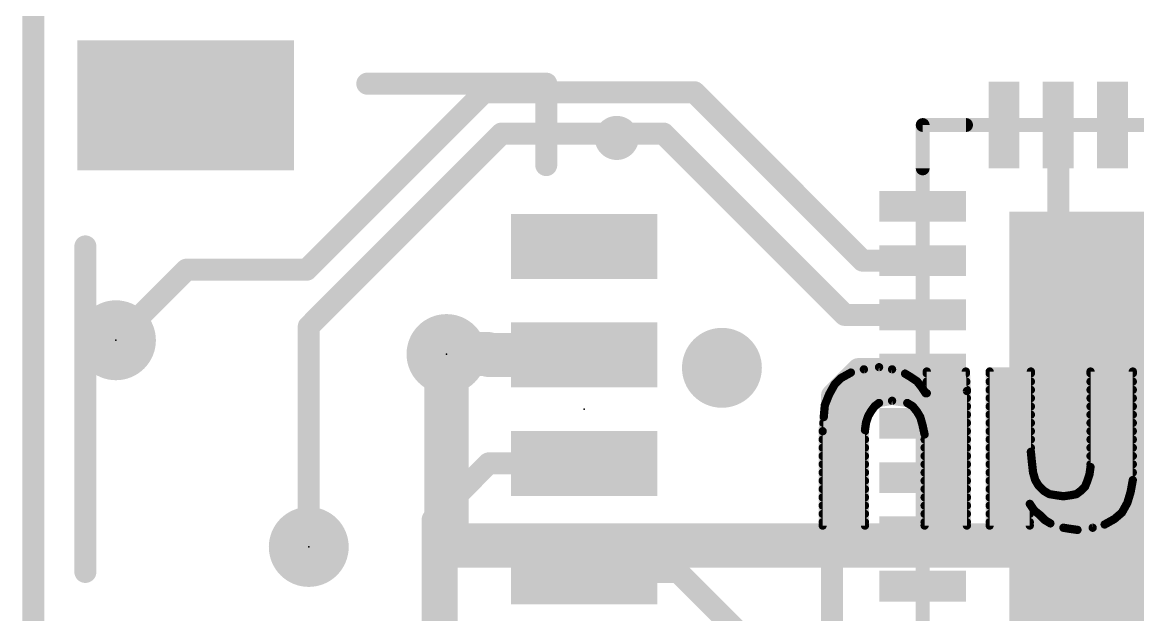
# Model space of a CAD drawing. Extents: x -28.1 to 58.5, y -25.8 to 33.8.
# Drawn here: x -0.1 to 10.18, y 10.81 to 16.27 of the extents above; entities that cross this region are included whole.
import ezdxf

# ---------------------------------------------------------------- set-up
doc = ezdxf.new("R2010")
doc.units = 0
for name, color, linetype in [('1', 12, 'CONTINUOUS'), ('16', 132, 'CONTINUOUS'), ('17', 110, 'CONTINUOUS'), ('18', 110, 'CONTINUOUS'), ('20', 31, 'CONTINUOUS'), ('21', 253, 'CONTINUOUS'), ('22', 253, 'CONTINUOUS'), ('23', 53, 'CONTINUOUS'), ('41', 12, 'CONTINUOUS'), ('51', 253, 'CONTINUOUS')]:
    doc.layers.add(name, color=color, linetype=linetype)

# ---------------------------------------------------------------- blocks, each defined once
blk = doc.blocks.new('RECT')
blk.add_solid([(-0.5, -0.5), (0.5, -0.5), (-0.5, 0.5), (0.5, 0.5)])
blk = doc.blocks.new('ROUNDP')
at = {"const_width": 0.5}
blk.add_lwpolyline([(0, -0.25, 1), (0, 0.25, 1), (0, -0.25)], format="xyb", dxfattribs=at)
blk = doc.blocks.new('ROUNDV')
at = {"const_width": 0.5}
blk.add_lwpolyline([(0, -0.25, 1), (0, 0.25, 1), (0, -0.25)], format="xyb", dxfattribs=at)

msp = doc.modelspace()

# ---------------------------------------------------------------- linework, layer by layer
at = {"layer": '1'}
for points, const_width in [([(0, 0), (0, 25.4)], 0.2032), ([(4.1561, 15.621), (2.5207, 13.9856)], 0.2032), ([(6.096, 15.621), (4.1561, 15.621)], 0.2032), ([(7.648, 14.069), (6.096, 15.621)], 0.2032), ([(4.318, 15.24), (2.54, 13.462)], 0.2032), ([(5.8112, 15.24), (4.318, 15.24)], 0.2032), ([(7.3506, 13.7006), (5.8112, 15.24)], 0.2032), ([(9.4514, 15.319), (9.4514, 14.0436)], 0.2032), ([(8.2014, 14.069), (7.648, 14.069)], 0.2032), ([(9.4514, 14.0436), (11.176, 12.319)], 0.2032), ([(1.4126, 13.9856), (0.762, 13.335)], 0.2032), ([(2.5207, 13.9856), (1.4126, 13.9856)], 0.2032), ([(7.4822, 13.569), (7.3506, 13.7006)], 0.2032), ([(8.2014, 13.569), (7.4822, 13.569)], 0.2032), ([(2.54, 13.462), (2.54, 11.43)], 0.2032), ([(3.81, 13.208), (4.191, 13.208)], 0.4064), ([(4.191, 13.208), (4.199, 13.2)], 0.4064), ([(5.08, 13.2), (4.199, 13.2)], 0.4064), ([(7.608, 13.069), (7.366, 12.827)], 0.2032), ([(8.2014, 13.069), (7.608, 13.069)], 0.2032), ([(7.366, 12.827), (7.366, 9.779)], 0.2032), ([(4.199, 12.2), (3.683, 11.684)], 0.2032), ([(5.08, 12.2), (4.199, 12.2)], 0.2032), ([(3.683, 11.684), (3.683, 6.985)], 0.2032), ([(5.08, 11.2), (5.945, 11.2)], 0.2032), ([(5.945, 11.2), (6.604, 10.541)], 0.2032)]:
    msp.add_lwpolyline(points, dxfattribs=dict(at, const_width=const_width))
for points, const_width in [([(4.1561, 15.6718, 1), (4.1561, 15.5702)], 0.1016), ([(4.1921, 15.5851, 1), (4.1202, 15.6569)], 0.1016), ([(6.1319, 15.6569, 1), (6.0601, 15.5851)], 0.1016), ([(6.096, 15.5702, 1), (6.096, 15.6718)], 0.1016), ([(4.318, 15.2908, 1), (4.318, 15.1892)], 0.1016), ([(4.3539, 15.2041, 1), (4.2821, 15.2759)], 0.1016), ([(5.8471, 15.2759, 1), (5.7753, 15.2041)], 0.1016), ([(5.8112, 15.1892, 1), (5.8112, 15.2908)], 0.1016), ([(9.5022, 15.319, 1), (9.4006, 15.319)], 0.1016), ([(7.648, 14.1198, 1), (7.648, 14.0182)], 0.1016), ([(7.6121, 14.0331, 1), (7.6839, 14.1049)], 0.1016), ([(8.2014, 14.0182, 1), (8.2014, 14.1198)], 0.1016), ([(9.4873, 14.0795, 1), (9.4155, 14.0077)], 0.1016), ([(9.4006, 14.0436, 1), (9.5022, 14.0436)], 0.1016), ([(1.4126, 14.0364, 1), (1.4126, 13.9348)], 0.1016), ([(1.4485, 13.9497, 1), (1.3767, 14.0215)], 0.1016), ([(2.4848, 14.0215, 1), (2.5567, 13.9497)], 0.1016), ([(2.5207, 13.9348, 1), (2.5207, 14.0364)], 0.1016), ([(7.3865, 13.7365, 1), (7.3147, 13.6647)], 0.1016), ([(7.3147, 13.6647, 1), (7.3865, 13.7365)], 0.1016), ([(7.4822, 13.6198, 1), (7.4822, 13.5182)], 0.1016), ([(7.4463, 13.5331, 1), (7.5181, 13.6049)], 0.1016), ([(8.2014, 13.5182, 1), (8.2014, 13.6198)], 0.1016), ([(2.5908, 13.462, 1), (2.4892, 13.462)], 0.1016), ([(2.5041, 13.4979, 1), (2.5759, 13.4261)], 0.1016), ([(0.7261, 13.3709, 1), (0.7979, 13.2991)], 0.1016), ([(3.81, 13.3096, 1), (3.81, 13.1064)], 0.2032), ([(4.2628, 13.2798, 1), (4.1192, 13.1362)], 0.2032), ([(4.199, 13.3016, 1), (4.199, 13.0984)], 0.2032), ([(4.1272, 13.1282, 1), (4.2708, 13.2718)], 0.2032), ([(4.191, 13.1064, 1), (4.191, 13.3096)], 0.2032), ([(5.08, 13.0984, 1), (5.08, 13.3016)], 0.2032), ([(7.608, 13.1198, 1), (7.608, 13.0182)], 0.1016), ([(7.6439, 13.0331, 1), (7.5721, 13.1049)], 0.1016), ([(8.2014, 13.0182, 1), (8.2014, 13.1198)], 0.1016), ([(7.4168, 12.827, 1), (7.3152, 12.827)], 0.1016), ([(7.3301, 12.8629, 1), (7.4019, 12.7911)], 0.1016), ([(4.199, 12.2508, 1), (4.199, 12.1492)], 0.1016), ([(4.2349, 12.1641, 1), (4.1631, 12.2359)], 0.1016), ([(5.08, 12.1492, 1), (5.08, 12.2508)], 0.1016), ([(3.7338, 11.684, 1), (3.6322, 11.684)], 0.1016), ([(3.6471, 11.7199, 1), (3.7189, 11.6481)], 0.1016), ([(2.4892, 11.43, 1), (2.5908, 11.43)], 0.1016), ([(5.08, 11.2508, 1), (5.08, 11.1492)], 0.1016), ([(5.9809, 11.2359, 1), (5.9091, 11.1641)], 0.1016), ([(5.945, 11.1492, 1), (5.945, 11.2508)], 0.1016)]:
    msp.add_lwpolyline(points, format="xyb", dxfattribs=dict(at, const_width=const_width))
at = {"layer": '16'}
for points, const_width in [([(0, 25.4), (0, 0)], 0.2032), ([(3.81, 13.208), (3.81, 11.4435)], 0.4064), ([(18.0475, 11.4435), (3.81, 11.4435)], 0.4064), ([(3.81, 10.414), (3.81, 11.4435)], 0.2032)]:
    msp.add_lwpolyline(points, dxfattribs=dict(at, const_width=const_width))
for points, const_width in [([(3.9116, 13.208, 1), (3.7084, 13.208)], 0.2032), ([(3.81, 11.5451, 1), (3.81, 11.3419)], 0.2032), ([(3.7084, 11.4435, 1), (3.9116, 11.4435)], 0.2032), ([(3.8608, 11.4435, 1), (3.7592, 11.4435)], 0.1016)]:
    msp.add_lwpolyline(points, format="xyb", dxfattribs=dict(at, const_width=const_width))
at = {"layer": '20', "const_width": 0.2032}
msp.add_lwpolyline([(0, 25.4), (0, 0)], dxfattribs=at)
at = {"layer": '21'}
for points, const_width in [([(3.08, 15.7), (4.73, 15.7)], 0.2032), ([(4.73, 15.7), (4.73, 14.95)], 0.2032), ([(8.2014, 14.919), (8.2014, 15.319)], 0.127), ([(8.2014, 15.319), (8.6014, 15.319)], 0.127), ([(0.48, 14.2), (0.48, 11.2)], 0.2032)]:
    msp.add_lwpolyline(points, dxfattribs=dict(at, const_width=const_width))
for points, const_width in [([(3.08, 15.7508, 1), (3.08, 15.6492)], 0.1016), ([(4.7808, 15.7, 1), (4.6792, 15.7)], 0.1016), ([(4.73, 15.6492, 1), (4.73, 15.7508)], 0.1016), ([(5.38, 15.0984, 1), (5.38, 15.3016, 1), (5.38, 15.0984)], 0.2032), ([(8.2332, 15.319, 1), (8.1696, 15.319)], 0.0635), ([(8.2014, 15.3508, 1), (8.2014, 15.2873)], 0.0635), ([(8.6014, 15.2873, 1), (8.6014, 15.3508)], 0.0635), ([(4.6792, 14.95, 1), (4.7808, 14.95)], 0.1016), ([(8.1696, 14.919, 1), (8.2332, 14.919)], 0.0635), ([(0.5308, 14.2, 1), (0.4292, 14.2)], 0.1016), ([(0.4292, 11.2, 1), (0.5308, 11.2)], 0.1016)]:
    msp.add_lwpolyline(points, format="xyb", dxfattribs=dict(at, const_width=const_width))
at = {"layer": '22', "const_width": 0.0762}
for points in [[(7.539, 13.037), (7.449, 12.987)], [(7.5268, 13.0302), (8.0294, 13.0302)], [(7.659, 13.067), (7.539, 13.037)], [(7.799, 13.087), (7.659, 13.067)], [(7.919, 13.067), (7.799, 13.087)], [(8.039, 13.027), (7.919, 13.067)], [(8.089, 12.997), (8.039, 13.027)], [(8.599, 13.047), (8.239, 13.047)], [(8.239, 13.047), (8.239, 12.847)], [(8.239, 13.0302), (8.5999, 13.0302)], [(8.609, 12.867), (8.599, 13.047)], [(9.199, 13.047), (8.819, 13.047)], [(8.819, 13.047), (8.819, 11.627)], [(8.819, 13.0302), (9.199, 13.0302)], [(9.199, 12.307), (9.199, 13.047)], [(10.139, 13.047), (9.749, 13.047)], [(9.749, 13.047), (9.749, 12.167)], [(9.749, 13.0302), (10.139, 13.0302)], [(10.139, 12.047), (10.139, 13.047)], [(7.389, 12.927), (7.339, 12.837)], [(7.449, 12.987), (7.389, 12.927)], [(7.416, 12.954), (8.1514, 12.954)], [(8.149, 12.957), (8.089, 12.997)], [(8.189, 12.907), (8.149, 12.957)], [(8.239, 12.954), (8.6042, 12.954)], [(8.819, 12.954), (9.199, 12.954)], [(9.749, 12.954), (10.139, 12.954)], [(7.339, 12.837), (7.299, 12.737)], [(7.3617, 12.8778), (8.2085, 12.8778)], [(8.229, 12.847), (8.189, 12.907)], [(8.239, 12.847), (8.229, 12.847)], [(8.239, 12.8778), (8.6084, 12.8778)], [(8.609, 11.627), (8.609, 12.867)], [(8.819, 12.8778), (9.199, 12.8778)], [(9.749, 12.8778), (10.139, 12.8778)], [(7.299, 12.737), (7.289, 12.627)], [(7.2979, 12.7254), (7.7578, 12.7254)], [(7.3248, 12.8016), (8.609, 12.8016)], [(7.729, 12.687), (7.759, 12.727)], [(7.759, 12.727), (7.799, 12.757)], [(7.799, 12.757), (7.919, 12.777)], [(7.919, 12.777), (8.059, 12.757)], [(8.059, 12.757), (8.109, 12.727)], [(8.109, 12.727), (8.149, 12.677)], [(8.1103, 12.7254), (8.609, 12.7254)], [(8.819, 12.8016), (9.199, 12.8016)], [(8.819, 12.7254), (9.199, 12.7254)], [(9.749, 12.8016), (10.139, 12.8016)], [(9.749, 12.7254), (10.139, 12.7254)], [(7.289, 12.627), (7.279, 12.497)], [(7.291, 12.6492), (7.7063, 12.6492)], [(7.679, 12.577), (7.699, 12.637)], [(7.699, 12.637), (7.729, 12.687)], [(8.149, 12.677), (8.179, 12.627)], [(8.1657, 12.6492), (8.609, 12.6492)], [(8.179, 12.627), (8.199, 12.557)], [(8.819, 12.6492), (9.199, 12.6492)], [(9.749, 12.6492), (10.139, 12.6492)], [(7.2848, 12.573), (7.6784, 12.573)], [(7.669, 12.507), (7.679, 12.577)], [(8.1944, 12.573), (8.609, 12.573)], [(8.199, 12.557), (8.219, 12.467)], [(8.819, 12.573), (9.199, 12.573)], [(9.749, 12.573), (10.139, 12.573)], [(7.279, 12.497), (7.279, 11.627)], [(7.279, 12.4968), (7.669, 12.4968)], [(7.279, 12.4206), (7.669, 12.4206)], [(7.669, 11.627), (7.669, 12.507)], [(8.2124, 12.4968), (8.609, 12.4968)], [(8.219, 12.467), (8.219, 11.627)], [(8.219, 12.4206), (8.609, 12.4206)], [(8.819, 12.4968), (9.199, 12.4968)], [(8.819, 12.4206), (9.199, 12.4206)], [(9.749, 12.4968), (10.139, 12.4968)], [(9.749, 12.4206), (10.139, 12.4206)], [(7.279, 12.3444), (7.669, 12.3444)], [(8.219, 12.3444), (8.609, 12.3444)], [(8.819, 12.3444), (9.199, 12.3444)], [(9.209, 12.207), (9.199, 12.307)], [(9.749, 12.3444), (10.139, 12.3444)], [(7.279, 12.2682), (7.669, 12.2682)], [(8.219, 12.2682), (8.609, 12.2682)], [(8.819, 12.2682), (9.2029, 12.2682)], [(9.219, 12.117), (9.209, 12.207)], [(9.749, 12.2682), (10.139, 12.2682)], [(7.279, 12.192), (7.669, 12.192)], [(7.279, 12.1158), (7.669, 12.1158)], [(8.219, 12.192), (8.609, 12.192)], [(8.219, 12.1158), (8.609, 12.1158)], [(8.819, 12.192), (9.2107, 12.192)], [(8.819, 12.1158), (9.2193, 12.1158)], [(9.239, 12.047), (9.219, 12.117)], [(9.749, 12.167), (9.739, 12.097)], [(9.7417, 12.1158), (10.139, 12.1158)], [(9.749, 12.192), (10.139, 12.192)], [(7.279, 12.0396), (7.669, 12.0396)], [(8.219, 12.0396), (8.609, 12.0396)], [(8.819, 12.0396), (9.2434, 12.0396)], [(9.269, 11.997), (9.239, 12.047)], [(9.319, 11.947), (9.269, 11.997)], [(9.719, 12.037), (9.699, 11.987)], [(9.739, 12.097), (9.719, 12.037)], [(9.7199, 12.0396), (10.1377, 12.0396)], [(10.119, 11.937), (10.139, 12.047)], [(7.279, 11.9634), (7.669, 11.9634)], [(8.219, 11.9634), (8.609, 11.9634)], [(8.819, 11.9634), (9.3026, 11.9634)], [(9.369, 11.917), (9.319, 11.947)], [(9.429, 11.907), (9.369, 11.917)], [(9.499, 11.897), (9.429, 11.907)], [(9.569, 11.907), (9.499, 11.897)], [(9.619, 11.917), (9.569, 11.907)], [(9.659, 11.947), (9.619, 11.917)], [(9.699, 11.987), (9.659, 11.947)], [(9.6754, 11.9634), (10.1238, 11.9634)], [(10.089, 11.837), (10.119, 11.937)], [(7.279, 11.8872), (7.669, 11.8872)], [(7.279, 11.811), (7.669, 11.811)], [(8.219, 11.8872), (8.609, 11.8872)], [(8.219, 11.811), (8.609, 11.811)], [(8.819, 11.8872), (10.1041, 11.8872)], [(8.819, 11.811), (9.189, 11.811)], [(9.189, 11.627), (9.189, 11.827)], [(9.189, 11.827), (9.229, 11.767)], [(9.1997, 11.811), (10.0746, 11.811)], [(10.039, 11.747), (10.089, 11.837)], [(7.279, 11.7348), (7.669, 11.7348)], [(8.219, 11.7348), (8.609, 11.7348)], [(8.819, 11.7348), (9.189, 11.7348)], [(9.229, 11.767), (9.279, 11.727)], [(9.2693, 11.7348), (10.0248, 11.7348)], [(9.279, 11.727), (9.329, 11.677)], [(9.969, 11.687), (10.039, 11.747)], [(7.279, 11.6586), (7.669, 11.6586)], [(7.279, 11.627), (7.669, 11.627)], [(8.219, 11.6586), (8.609, 11.6586)], [(8.219, 11.627), (8.609, 11.627)], [(8.819, 11.6586), (9.189, 11.6586)], [(8.819, 11.627), (9.189, 11.627)], [(9.329, 11.677), (9.379, 11.647)], [(9.3597, 11.6586), (9.9179, 11.6586)], [(9.379, 11.647), (9.499, 11.607)], [(9.499, 11.607), (9.559, 11.597)], [(9.559, 11.597), (9.629, 11.587)], [(9.629, 11.587), (9.769, 11.607)], [(9.769, 11.607), (9.879, 11.637)], [(9.879, 11.637), (9.969, 11.687)]]:
    msp.add_lwpolyline(points, dxfattribs=at)
at = {"layer": '22', "const_width": 0.0381}
for points in [[(7.5268, 13.0493, 1), (7.5268, 13.0112)], [(7.5344, 13.0555, 1), (7.5436, 13.0185)], [(7.5483, 13.0203, 1), (7.5297, 13.0537)], [(7.6563, 13.0859, 1), (7.6617, 13.0481)], [(7.6636, 13.0485, 1), (7.6544, 13.0855)], [(7.8021, 13.1058, 1), (7.7959, 13.0682)], [(7.8017, 13.0681, 1), (7.7963, 13.1059)], [(7.925, 13.0851, 1), (7.913, 13.0489)], [(7.9159, 13.0482, 1), (7.9221, 13.0858)], [(8.0488, 13.0433, 1), (8.0292, 13.0107)], [(8.0294, 13.0112, 1), (8.0294, 13.0493)], [(8.033, 13.0089, 1), (8.045, 13.0451)], [(8.239, 13.0661, 1), (8.239, 13.028)], [(8.239, 13.0493, 1), (8.239, 13.0112)], [(8.2581, 13.047, 1), (8.22, 13.047)], [(8.618, 13.0481, 1), (8.58, 13.0459)], [(8.599, 13.028, 1), (8.599, 13.0661)], [(8.5999, 13.0112, 1), (8.5999, 13.0493)], [(8.819, 13.0661, 1), (8.819, 13.028)], [(8.819, 13.0493, 1), (8.819, 13.0112)], [(8.8381, 13.047, 1), (8.8, 13.047)], [(9.218, 13.047, 1), (9.1799, 13.047)], [(9.199, 13.028, 1), (9.199, 13.0661)], [(9.199, 13.0112, 1), (9.199, 13.0493)], [(9.749, 13.0661, 1), (9.749, 13.028)], [(9.749, 13.0493, 1), (9.749, 13.0112)], [(9.7681, 13.047, 1), (9.73, 13.047)], [(10.1581, 13.047, 1), (10.12, 13.047)], [(10.139, 13.028, 1), (10.139, 13.0661)], [(10.139, 13.0112, 1), (10.139, 13.0493)], [(7.4057, 12.9177, 1), (7.3723, 12.9363)], [(7.416, 12.9731, 1), (7.416, 12.935)], [(7.4397, 13.0037, 1), (7.4583, 12.9703)], [(7.4625, 12.9735, 1), (7.4355, 13.0005)], [(8.0996, 13.0129, 1), (8.0784, 12.9811)], [(8.0792, 12.9807, 1), (8.0988, 13.0133)], [(8.1639, 12.9689, 1), (8.1341, 12.9451)], [(8.1384, 12.9411, 1), (8.1596, 12.9729)], [(8.1514, 12.935, 1), (8.1514, 12.9731)], [(8.239, 12.9731, 1), (8.239, 12.935)], [(8.6042, 12.935, 1), (8.6042, 12.9731)], [(8.819, 12.9731, 1), (8.819, 12.935)], [(9.199, 12.935, 1), (9.199, 12.9731)], [(9.749, 12.9731, 1), (9.749, 12.935)], [(10.139, 12.935, 1), (10.139, 12.9731)], [(7.3223, 12.8463, 1), (7.3557, 12.8277)], [(7.3567, 12.8299, 1), (7.3213, 12.8441)], [(7.3617, 12.8969, 1), (7.3617, 12.8588)], [(7.3755, 12.9405, 1), (7.4025, 12.9135)], [(8.2049, 12.9176, 1), (8.1731, 12.8964)], [(8.1741, 12.8951, 1), (8.2039, 12.9189)], [(8.2085, 12.8588, 1), (8.2085, 12.8969)], [(8.229, 12.8661, 1), (8.229, 12.828)], [(8.2131, 12.8364, 1), (8.2449, 12.8576)], [(8.239, 12.8969, 1), (8.239, 12.8588)], [(8.22, 12.847, 1), (8.2581, 12.847)], [(8.239, 12.828, 1), (8.239, 12.8661)], [(8.628, 12.867, 1), (8.5899, 12.867)], [(8.59, 12.8659, 1), (8.628, 12.8681)], [(8.6084, 12.8588, 1), (8.6084, 12.8969)], [(8.819, 12.8969, 1), (8.819, 12.8588)], [(9.199, 12.8588, 1), (9.199, 12.8969)], [(9.749, 12.8969, 1), (9.749, 12.8588)], [(10.139, 12.8588, 1), (10.139, 12.8969)], [(7.2979, 12.7445, 1), (7.2979, 12.7064)], [(7.2813, 12.7441, 1), (7.3167, 12.7299)], [(7.318, 12.7353, 1), (7.28, 12.7387)], [(7.3248, 12.8207, 1), (7.3248, 12.7826)], [(7.7476, 12.7422, 1), (7.7704, 12.7118)], [(7.7742, 12.7156, 1), (7.7438, 12.7384)], [(7.7578, 12.7064, 1), (7.7578, 12.7445)], [(7.7959, 12.7758, 1), (7.8021, 12.7382)], [(7.8104, 12.7418, 1), (7.7876, 12.7722)], [(7.9217, 12.7959, 1), (7.9163, 12.7581)], [(7.9221, 12.7582, 1), (7.9159, 12.7958)], [(8.0688, 12.7733, 1), (8.0492, 12.7407)], [(8.0563, 12.7381, 1), (8.0617, 12.7759)], [(8.1239, 12.7389, 1), (8.0941, 12.7151)], [(8.1103, 12.7445, 1), (8.1103, 12.7064)], [(8.0992, 12.7107, 1), (8.1188, 12.7433)], [(8.609, 12.7826, 1), (8.609, 12.8207)], [(8.609, 12.7064, 1), (8.609, 12.7445)], [(8.819, 12.8207, 1), (8.819, 12.7826)], [(8.819, 12.7445, 1), (8.819, 12.7064)], [(9.199, 12.7826, 1), (9.199, 12.8207)], [(9.199, 12.7064, 1), (9.199, 12.7445)], [(9.749, 12.8207, 1), (9.749, 12.7826)], [(9.749, 12.7445, 1), (9.749, 12.7064)], [(10.139, 12.7826, 1), (10.139, 12.8207)], [(10.139, 12.7064, 1), (10.139, 12.7445)], [(7.308, 12.6255, 1), (7.27, 12.6285)], [(7.291, 12.6683, 1), (7.291, 12.6302)], [(7.6827, 12.6468, 1), (7.7153, 12.6272)], [(7.7171, 12.631, 1), (7.6809, 12.643)], [(7.7063, 12.6302, 1), (7.7063, 12.6683)], [(7.7138, 12.6984, 1), (7.7442, 12.6756)], [(7.7453, 12.6772, 1), (7.7127, 12.6968)], [(8.1653, 12.6868, 1), (8.1327, 12.6672)], [(8.1341, 12.6651, 1), (8.1639, 12.6889)], [(8.1657, 12.6683, 1), (8.1657, 12.6302)], [(8.1973, 12.6322, 1), (8.1607, 12.6218)], [(8.1627, 12.6172, 1), (8.1953, 12.6368)], [(8.609, 12.6302, 1), (8.609, 12.6683)], [(8.819, 12.6683, 1), (8.819, 12.6302)], [(9.199, 12.6302, 1), (9.199, 12.6683)], [(9.749, 12.6683, 1), (9.749, 12.6302)], [(10.139, 12.6302, 1), (10.139, 12.6683)], [(7.2848, 12.5921, 1), (7.2848, 12.554)], [(7.27, 12.6287, 1), (7.308, 12.6253)], [(7.6609, 12.583, 1), (7.6971, 12.571)], [(7.6979, 12.5743, 1), (7.6601, 12.5797)], [(7.6784, 12.554, 1), (7.6784, 12.5921)], [(8.1944, 12.5921, 1), (8.1944, 12.554)], [(8.2176, 12.5611, 1), (8.1804, 12.5529)], [(8.1807, 12.5518, 1), (8.2173, 12.5622)], [(8.609, 12.554, 1), (8.609, 12.5921)], [(8.819, 12.5921, 1), (8.819, 12.554)], [(9.199, 12.554, 1), (9.199, 12.5921)], [(9.749, 12.5921, 1), (9.749, 12.554)], [(10.139, 12.554, 1), (10.139, 12.5921)], [(7.298, 12.497, 1), (7.2599, 12.497)], [(7.279, 12.5159, 1), (7.279, 12.4778)], [(7.26, 12.4985, 1), (7.298, 12.4955)], [(7.279, 12.4397, 1), (7.279, 12.4016)], [(7.6501, 12.5097, 1), (7.6879, 12.5043)], [(7.6881, 12.507, 1), (7.65, 12.507)], [(7.669, 12.4778, 1), (7.669, 12.5159)], [(7.669, 12.4016, 1), (7.669, 12.4397)], [(8.2124, 12.5159, 1), (8.2124, 12.4778)], [(8.2381, 12.467, 1), (8.2, 12.467)], [(8.219, 12.4397, 1), (8.219, 12.4016)], [(8.2004, 12.4629, 1), (8.2376, 12.4711)], [(8.609, 12.4778, 1), (8.609, 12.5159)], [(8.609, 12.4016, 1), (8.609, 12.4397)], [(8.819, 12.5159, 1), (8.819, 12.4778)], [(8.819, 12.4397, 1), (8.819, 12.4016)], [(9.199, 12.4778, 1), (9.199, 12.5159)], [(9.199, 12.4016, 1), (9.199, 12.4397)], [(9.749, 12.5159, 1), (9.749, 12.4778)], [(9.749, 12.4397, 1), (9.749, 12.4016)], [(10.139, 12.4778, 1), (10.139, 12.5159)], [(10.139, 12.4016, 1), (10.139, 12.4397)], [(7.279, 12.3635, 1), (7.279, 12.3254)], [(7.669, 12.3254, 1), (7.669, 12.3635)], [(8.219, 12.3635, 1), (8.219, 12.3254)], [(8.609, 12.3254, 1), (8.609, 12.3635)], [(8.819, 12.3635, 1), (8.819, 12.3254)], [(9.218, 12.3089, 1), (9.18, 12.3051)], [(9.199, 12.3254, 1), (9.199, 12.3635)], [(9.749, 12.3635, 1), (9.749, 12.3254)], [(10.139, 12.3254, 1), (10.139, 12.3635)], [(7.279, 12.2873, 1), (7.279, 12.2492)], [(7.669, 12.2492, 1), (7.669, 12.2873)], [(8.219, 12.2873, 1), (8.219, 12.2492)], [(8.609, 12.2492, 1), (8.609, 12.2873)], [(8.819, 12.2873, 1), (8.819, 12.2492)], [(9.1799, 12.307, 1), (9.218, 12.307)], [(9.2279, 12.2091, 1), (9.1901, 12.2049)], [(9.2029, 12.2492, 1), (9.2029, 12.2873)], [(9.749, 12.2873, 1), (9.749, 12.2492)], [(10.139, 12.2492, 1), (10.139, 12.2873)], [(7.279, 12.2111, 1), (7.279, 12.173)], [(7.279, 12.1349, 1), (7.279, 12.0968)], [(7.669, 12.173, 1), (7.669, 12.2111)], [(7.669, 12.0968, 1), (7.669, 12.1349)], [(8.219, 12.2111, 1), (8.219, 12.173)], [(8.219, 12.1349, 1), (8.219, 12.0968)], [(8.609, 12.173, 1), (8.609, 12.2111)], [(8.609, 12.0968, 1), (8.609, 12.1349)], [(8.819, 12.2111, 1), (8.819, 12.173)], [(8.819, 12.1349, 1), (8.819, 12.0968)], [(9.19, 12.2051, 1), (9.228, 12.2089)], [(9.2373, 12.1222, 1), (9.2007, 12.1118)], [(9.2001, 12.1149, 1), (9.2379, 12.1191)], [(9.2107, 12.173, 1), (9.2107, 12.2111)], [(9.2193, 12.0968, 1), (9.2193, 12.1349)], [(9.7417, 12.1349, 1), (9.7417, 12.0968)], [(9.749, 12.2111, 1), (9.749, 12.173)], [(9.7679, 12.1643, 1), (9.7301, 12.1697)], [(9.73, 12.167, 1), (9.7681, 12.167)], [(10.139, 12.173, 1), (10.139, 12.2111)], [(10.139, 12.0968, 1), (10.139, 12.1349)], [(7.279, 12.0587, 1), (7.279, 12.0206)], [(7.669, 12.0206, 1), (7.669, 12.0587)], [(8.219, 12.0587, 1), (8.219, 12.0206)], [(8.609, 12.0206, 1), (8.609, 12.0587)], [(8.819, 12.0587, 1), (8.819, 12.0206)], [(9.2553, 12.0568, 1), (9.2227, 12.0372)], [(9.2207, 12.0418, 1), (9.2573, 12.0522)], [(9.2434, 12.0206, 1), (9.2434, 12.0587)], [(9.2825, 12.0105, 1), (9.2555, 11.9835)], [(9.7009, 12.043, 1), (9.7371, 12.031)], [(9.7199, 12.0587, 1), (9.7199, 12.0206)], [(9.7367, 12.0299, 1), (9.7013, 12.0441)], [(9.7201, 12.0997, 1), (9.7579, 12.0943)], [(9.7571, 12.091, 1), (9.7209, 12.103)], [(10.12, 12.047, 1), (10.1581, 12.047)], [(10.1577, 12.0436, 1), (10.1203, 12.0504)], [(10.1377, 12.0206, 1), (10.1377, 12.0587)], [(7.279, 11.9825, 1), (7.279, 11.9444)], [(7.669, 11.9444, 1), (7.669, 11.9825)], [(8.219, 11.9825, 1), (8.219, 11.9444)], [(8.609, 11.9444, 1), (8.609, 11.9825)], [(8.819, 11.9825, 1), (8.819, 11.9444)], [(9.2527, 11.9872, 1), (9.2853, 12.0068)], [(9.3288, 11.9633, 1), (9.3092, 11.9307)], [(9.3026, 11.9444, 1), (9.3026, 11.9825)], [(9.3055, 11.9335, 1), (9.3325, 11.9605)], [(9.3721, 11.9358, 1), (9.3659, 11.8982)], [(9.3592, 11.9007, 1), (9.3788, 11.9333)], [(9.4317, 11.9259, 1), (9.4263, 11.8881)], [(9.4259, 11.8882, 1), (9.4321, 11.9258)], [(9.4963, 11.9159, 1), (9.5017, 11.8781)], [(9.4963, 11.8781, 1), (9.5017, 11.9159)], [(9.5653, 11.9257, 1), (9.5727, 11.8883)], [(9.5717, 11.8881, 1), (9.5663, 11.9259)], [(9.6076, 11.9322, 1), (9.6304, 11.9018)], [(9.6227, 11.8983, 1), (9.6153, 11.9357)], [(9.6455, 11.9605, 1), (9.6725, 11.9335)], [(9.6704, 11.9318, 1), (9.6476, 11.9622)], [(9.6754, 11.9825, 1), (9.6754, 11.9444)], [(9.6813, 11.9941, 1), (9.7167, 11.9799)], [(9.7125, 11.9735, 1), (9.6855, 12.0005)], [(10.1003, 11.9404, 1), (10.1377, 11.9336)], [(10.1372, 11.9315, 1), (10.1008, 11.9425)], [(10.1238, 11.9444, 1), (10.1238, 11.9825)], [(7.279, 11.9063, 1), (7.279, 11.8681)], [(7.279, 11.83, 1), (7.279, 11.7919)], [(7.669, 11.8681, 1), (7.669, 11.9063)], [(7.669, 11.7919, 1), (7.669, 11.83)], [(8.219, 11.9063, 1), (8.219, 11.8681)], [(8.219, 11.83, 1), (8.219, 11.7919)], [(8.609, 11.8681, 1), (8.609, 11.9063)], [(8.609, 11.7919, 1), (8.609, 11.83)], [(8.819, 11.9063, 1), (8.819, 11.8681)], [(8.819, 11.83, 1), (8.819, 11.7919)], [(9.2049, 11.8376, 1), (9.1731, 11.8164)], [(9.2081, 11.827, 1), (9.17, 11.827)], [(9.1997, 11.83, 1), (9.1997, 11.7919)], [(9.189, 11.7919, 1), (9.189, 11.83)], [(10.0708, 11.8425, 1), (10.1072, 11.8315)], [(10.1057, 11.8277, 1), (10.0723, 11.8463)], [(10.0746, 11.7919, 1), (10.0746, 11.83)], [(10.1041, 11.8681, 1), (10.1041, 11.9063)], [(7.279, 11.7538, 1), (7.279, 11.7157)], [(7.669, 11.7157, 1), (7.669, 11.7538)], [(8.219, 11.7538, 1), (8.219, 11.7157)], [(8.609, 11.7157, 1), (8.609, 11.7538)], [(8.819, 11.7538, 1), (8.819, 11.7157)], [(9.189, 11.7157, 1), (9.189, 11.7538)], [(9.2409, 11.7819, 1), (9.2171, 11.7521)], [(9.2131, 11.7564, 1), (9.2449, 11.7776)], [(9.2693, 11.7538, 1), (9.2693, 11.7157)], [(9.2925, 11.7405, 1), (9.2655, 11.7135)], [(9.2671, 11.7121, 1), (9.2909, 11.7419)], [(10.0223, 11.7563, 1), (10.0557, 11.7377)], [(10.0248, 11.7157, 1), (10.0248, 11.7538)], [(10.0514, 11.7325, 1), (10.0266, 11.7615)], [(7.279, 11.6776, 1), (7.279, 11.6395)], [(7.279, 11.6461, 1), (7.279, 11.608)], [(7.2599, 11.627, 1), (7.298, 11.627)], [(7.65, 11.627, 1), (7.6881, 11.627)], [(7.669, 11.6395, 1), (7.669, 11.6776)], [(7.669, 11.608, 1), (7.669, 11.6461)], [(8.219, 11.6776, 1), (8.219, 11.6395)], [(8.219, 11.6461, 1), (8.219, 11.608)], [(8.2, 11.627, 1), (8.2381, 11.627)], [(8.5899, 11.627, 1), (8.628, 11.627)], [(8.609, 11.6395, 1), (8.609, 11.6776)], [(8.609, 11.608, 1), (8.609, 11.6461)], [(8.819, 11.6776, 1), (8.819, 11.6395)], [(8.819, 11.6461, 1), (8.819, 11.608)], [(8.8, 11.627, 1), (8.8381, 11.627)], [(9.17, 11.627, 1), (9.2081, 11.627)], [(9.189, 11.6395, 1), (9.189, 11.6776)], [(9.189, 11.608, 1), (9.189, 11.6461)], [(9.3388, 11.6933, 1), (9.3192, 11.6607)], [(9.3155, 11.6635, 1), (9.3425, 11.6905)], [(9.3597, 11.6776, 1), (9.3597, 11.6395)], [(9.385, 11.6651, 1), (9.373, 11.6289)], [(9.3692, 11.6307, 1), (9.3888, 11.6633)], [(9.5021, 11.6258, 1), (9.4959, 11.5882)], [(9.493, 11.5889, 1), (9.505, 11.6251)], [(9.5617, 11.6159, 1), (9.5563, 11.5781)], [(9.5559, 11.5782, 1), (9.5621, 11.6158)], [(9.6263, 11.6059, 1), (9.6317, 11.5681)], [(9.6263, 11.5681, 1), (9.6317, 11.6059)], [(9.764, 11.6254, 1), (9.774, 11.5886)], [(9.7717, 11.5881, 1), (9.7663, 11.6259)], [(9.8697, 11.6537, 1), (9.8883, 11.6203)], [(9.884, 11.6186, 1), (9.874, 11.6554)], [(9.9179, 11.6395, 1), (9.9179, 11.6776)], [(9.9566, 11.7015, 1), (9.9814, 11.6725)], [(9.9783, 11.6703, 1), (9.9597, 11.7037)]]:
    msp.add_lwpolyline(points, format="xyb", dxfattribs=at)
at = {"layer": '23'}
for p in [(0.762, 13.335), (3.81, 13.208), (5.08, 12.7), (2.54, 11.43)]:
    msp.add_point(p, dxfattribs=at)
at = {"layer": '41', "const_width": 0.2032}
msp.add_lwpolyline([(8.8951, 12.446), (8.8951, 12.192)], dxfattribs=at)
at = {"layer": '41', "const_width": 0.1016}
for points in [[(8.9459, 12.446, 1), (8.8443, 12.446)], [(8.8443, 12.192, 1), (8.9459, 12.192)]]:
    msp.add_lwpolyline(points, format="xyb", dxfattribs=at)
at = {"layer": '51', "const_width": 0.0635}
for points in [[(8.2332, 15.319, 1), (8.1696, 15.319)], [(8.2014, 15.3508, 1), (8.2014, 15.2873)]]:
    msp.add_lwpolyline(points, format="xyb", dxfattribs=at)
at = {"layer": '51', "const_width": 0.127}
for points in [[(14.2014, 15.319), (8.2014, 15.319)], [(8.2014, 15.319), (8.2014, 9.319)]]:
    msp.add_lwpolyline(points, dxfattribs=at)

# ---------------------------------------------------------------- block references
at = {"layer": '1'}
for p, xscale, yscale, rotation in [((1.405, 15.5), 1.2, 2, 270), ((8.9514, 15.319), 0.8, 0.2846, 270), ((9.4514, 15.319), 0.8, 0.2846, 270), ((9.9514, 15.319), 0.8, 0.2846, 270), ((11.2014, 12.319), 4.4, 4.4, 180), ((5.08, 14.2), 0.6, 1.35, 270), ((5.08, 13.2), 0.6, 1.35, 270), ((5.08, 12.2), 0.6, 1.35, 270), ((5.08, 11.2), 0.6, 1.35, 270)]:
    msp.add_blockref('RECT', p, dxfattribs=dict(at, xscale=xscale, yscale=yscale, rotation=rotation))
at = {"layer": '1', "xscale": 0.8, "yscale": 0.2846}
for p in [(8.2014, 14.569), (8.2014, 14.069), (8.2014, 13.569), (8.2014, 13.069), (8.2014, 12.569), (8.2014, 12.069), (8.2014, 11.569), (8.2014, 11.069)]:
    msp.add_blockref('RECT', p, dxfattribs=at)
at = {"layer": '17', "xscale": 0.7366, "yscale": 0.7366}
for p in [(0.762, 13.335), (0.762, 13.335), (3.81, 13.208), (3.81, 13.208), (2.54, 11.43), (2.54, 11.43)]:
    msp.add_blockref('ROUNDP', p, dxfattribs=at)
at = {"layer": '18', "xscale": 0.7366, "yscale": 0.7366}
msp.add_blockref('ROUNDV', (6.35, 13.081), dxfattribs=at)
msp.add_blockref('ROUNDV', (6.35, 13.081), dxfattribs=at)
at = {"layer": '51', "xscale": 0.4, "yscale": 0.24, "rotation": 270}
for p in [(8.9514, 15.119), (9.4514, 15.119), (9.9514, 15.119)]:
    msp.add_blockref('RECT', p, dxfattribs=at)
at = {"layer": '51', "xscale": 0.4, "yscale": 0.24}
for p in [(8.4014, 14.569), (8.4014, 14.069), (8.4014, 13.569), (8.4014, 13.069), (8.4014, 12.569), (8.4014, 12.069), (8.4014, 11.569), (8.4014, 11.069)]:
    msp.add_blockref('RECT', p, dxfattribs=at)

doc.saveas('drawing.dxf')
